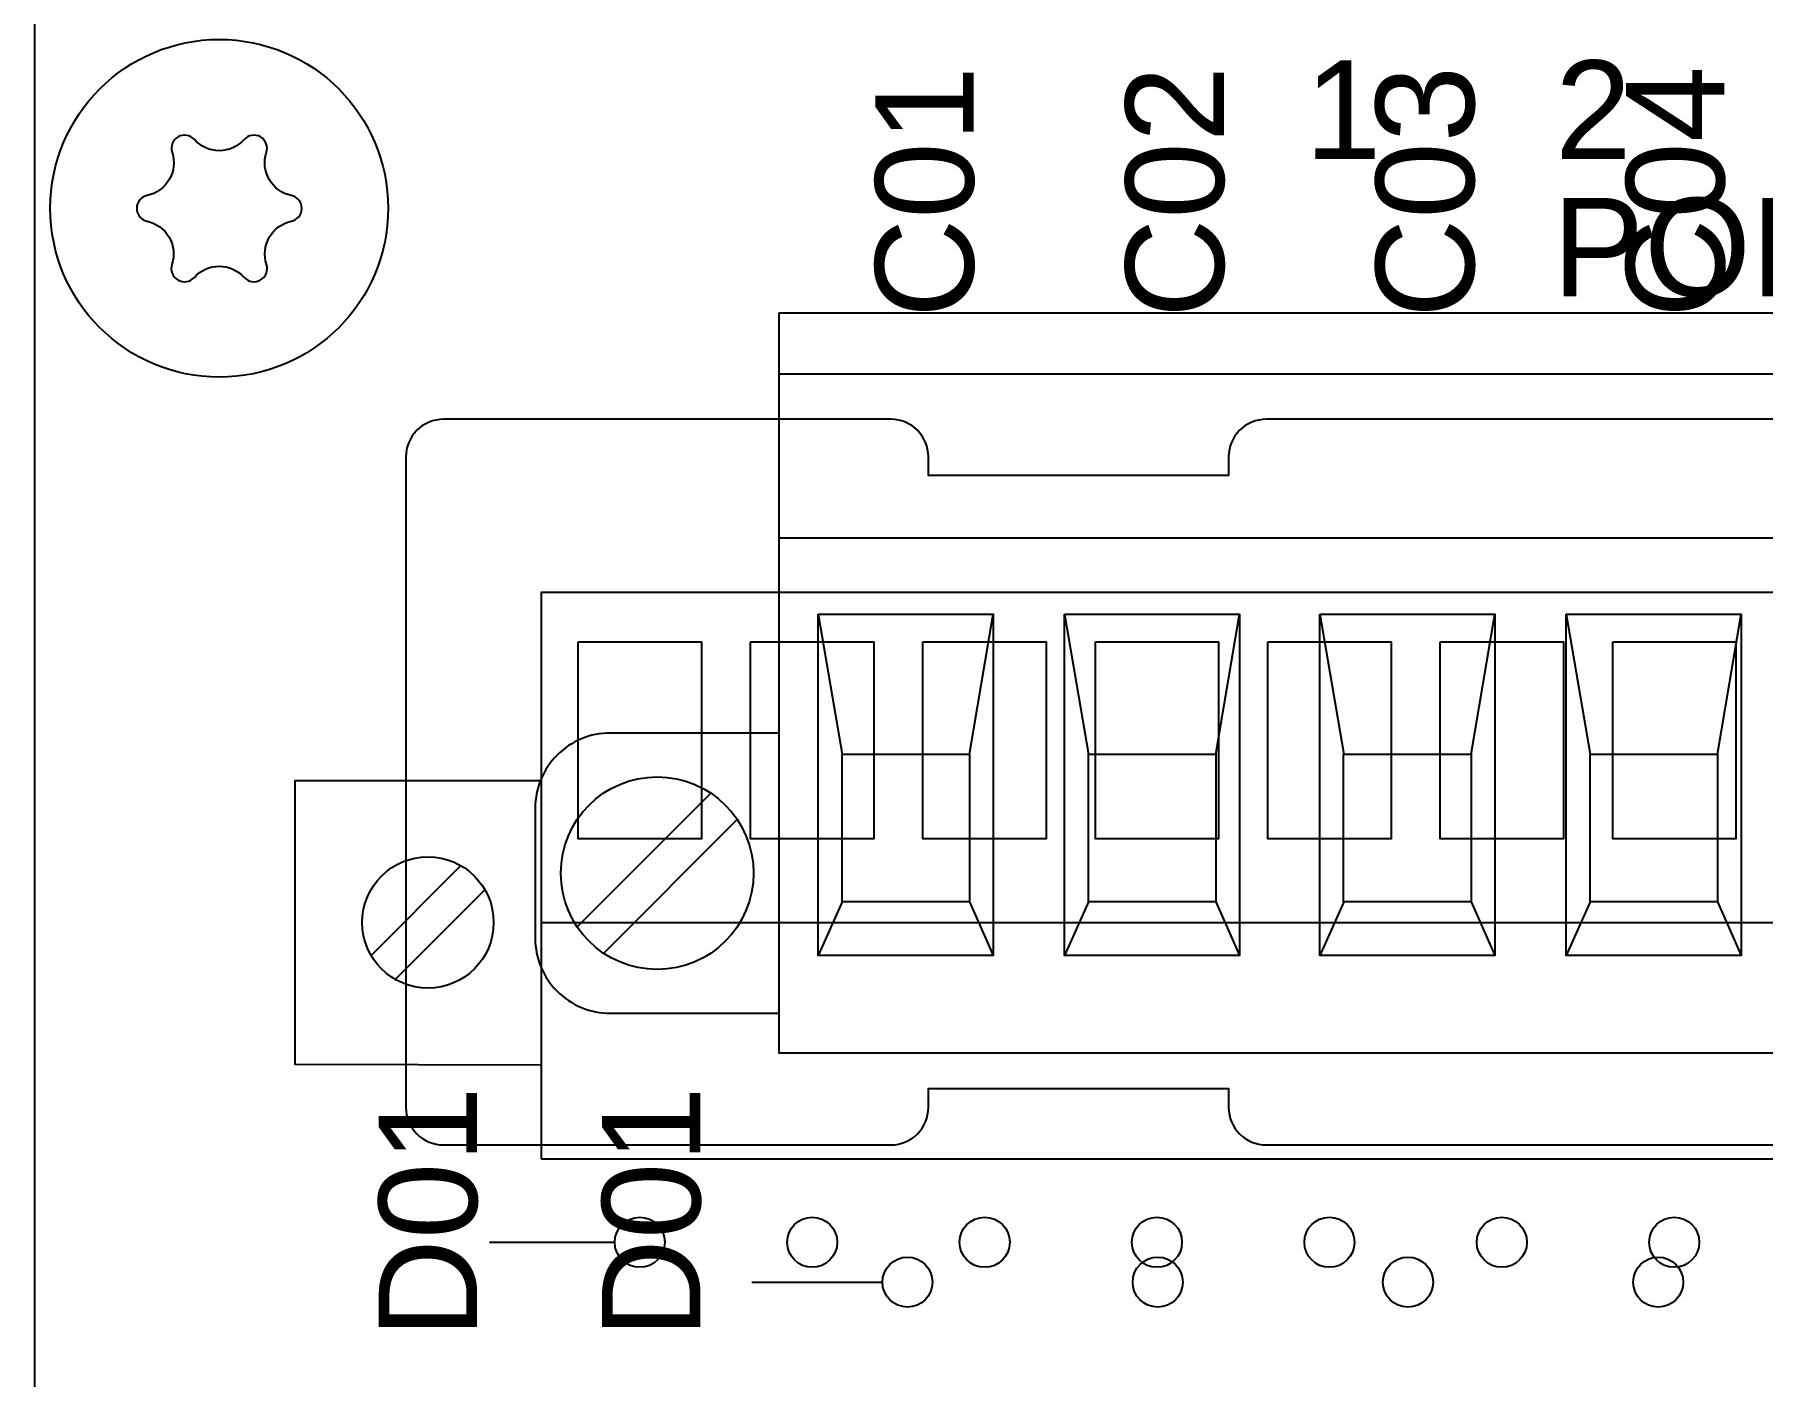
# Model space of a CAD drawing. Extents: x 0.3 to 23.7, y 0.2 to 17.8.
# Drawn here: x 17.606 to 18.987, y 4.277 to 5.349 of the extents above; entities that cross this region are included whole.
import ezdxf

# ---------------------------------------------------------------- set-up
doc = ezdxf.new("R2010")
doc.units = 0
doc.header["$MEASUREMENT"] = 0
for name, color, linetype in [('2_01__0-__EMPTY', 7, 'CONTINUOUS'), ('2_02__A-__SERIAL_COMMUNICA', 7, 'CONTINUOUS'), ('2_03__B-___3__DI___4__DO__', 7, 'CONTINUOUS'), ('2_04__1-___4__DI___4__DO_E', 7, 'CONTINUOUS'), ('2_05__C-___4__DI___4__DO_F', 7, 'CONTINUOUS'), ('2_06__D-___4__DI___3__DO_E', 7, 'CONTINUOUS'), ('2_07__2A___8__DO__ELECTROM', 7, 'CONTINUOUS'), ('2_08__2B___8__DO__ELECTROM', 7, 'CONTINUOUS'), ('2_09__2C___8__DO_ELECTROME', 7, 'CONTINUOUS'), ('2_10__2D___8__DO_ELECTROME', 7, 'CONTINUOUS'), ('2_11__2G___8__DO_ELECTROME', 7, 'CONTINUOUS'), ('2_12__3-___8__DI', 7, 'CONTINUOUS'), ('2_13__4-___14__DI', 7, 'CONTINUOUS'), ('2_14__5-___8__AI___20_MA_O', 7, 'CONTINUOUS'), ('2_15__6-___4__AI___4__AO__', 7, 'CONTINUOUS'), ('3_01__0-__EMPTY', 7, 'CONTINUOUS'), ('3_02__B-___3__DI___4__DO__', 7, 'CONTINUOUS'), ('3_03__1-___4__DI___4__DO_E', 7, 'CONTINUOUS'), ('3_04__C-___4__DI___4__DO_F', 7, 'CONTINUOUS'), ('3_05__D-___4__DI___3__DO_E', 7, 'CONTINUOUS'), ('3_06__2A___8__DO__ELECTROM', 7, 'CONTINUOUS'), ('3_07__2B___8__DO__ELECTROM', 7, 'CONTINUOUS'), ('3_08__2C___8__DO_ELECTROME', 7, 'CONTINUOUS'), ('3_09__2D___8__DO_ELECTROME', 7, 'CONTINUOUS'), ('3_10__2G___8__DO_ELECTROME', 7, 'CONTINUOUS'), ('3_11__3-___8__DI', 7, 'CONTINUOUS'), ('3_12__4-___14__DI', 7, 'CONTINUOUS'), ('3_13__5-___8__AI___20_MA_O', 7, 'CONTINUOUS'), ('3_14__6-___4__AI___4__AO__', 7, 'CONTINUOUS'), ('3_15__9-___10__RTD_INPUTS', 7, 'CONTINUOUS'), ('6_00_____DWG', 7, 'CONTINUOUS')]:
    doc.layers.add(name, color=color, linetype=linetype)
doc.styles.add('ARIAL', font='arial.ttf')

msp = doc.modelspace()

# ---------------------------------------------------------------- linework, layer by layer
at = {"layer": '3_01__0-__EMPTY'}
msp.add_lwpolyline([(19.5558, 5.0419), (18.5905, 5.0419, 0.414214), (18.5606, 5.012), (18.5606, 4.9969), (18.3206, 4.9969), (18.3206, 5.012, 0.414214), (18.2908, 5.0419), (17.933, 5.0419, 0.414973), (17.9031, 5.012), (17.9031, 4.4918, 0.414973), (17.933, 4.4619), (18.2908, 4.4619, 0.414214), (18.3206, 4.4918), (18.3206, 4.5069), (18.5606, 4.5069), (18.5606, 4.4918, 0.414214), (18.5905, 4.4619), (19.5558, 4.4619, 0.414214)], format="xyb", dxfattribs=at)
msp.add_lwpolyline([(18.1794, 4.3522), (18.2839, 4.3522)], dxfattribs=at)
for centre in [(18.3039, 4.3522), (18.5039, 4.3522), (18.7039, 4.3522), (18.9039, 4.3522)]:
    msp.add_circle(centre, 0.02, dxfattribs=at)
at = {"layer": '3_02__B-___3__DI___4__DO__'}
for points in [[(18.2014, 5.1271), (19.8014, 5.1271), (19.8014, 4.5351), (18.2014, 4.5351)], [(18.2326, 4.8862), (18.3725, 4.8862), (18.3725, 4.6133), (18.2326, 4.6133)], [(18.4295, 4.8862), (18.5693, 4.8862), (18.5693, 4.6133), (18.4295, 4.6133)], [(18.6335, 4.8862), (18.7733, 4.8862), (18.7733, 4.6133), (18.6335, 4.6133)], [(18.8303, 4.8862), (18.9702, 4.8862), (18.9702, 4.6133), (18.8303, 4.6133)], [(18.2517, 4.7742), (18.3535, 4.7742), (18.3535, 4.6562), (18.2517, 4.6562)], [(18.4485, 4.7742), (18.5504, 4.7742), (18.5504, 4.6562), (18.4485, 4.6562)], [(18.6525, 4.7742), (18.7544, 4.7742), (18.7544, 4.6562), (18.6525, 4.6562)], [(18.8494, 4.7742), (18.9512, 4.7742), (18.9512, 4.6562), (18.8494, 4.6562)]]:
    msp.add_lwpolyline(points, close=True, dxfattribs=at)
for points in [[(19.8014, 5.0781), (18.2014, 5.0781)], [(18.2014, 4.9472), (19.8014, 4.9472)], [(18.2326, 4.8862), (18.2517, 4.7742)], [(18.3535, 4.7742), (18.3725, 4.8862)], [(18.4295, 4.8862), (18.4486, 4.7742)], [(18.5504, 4.7742), (18.5693, 4.8862)], [(18.6335, 4.8862), (18.6526, 4.7742)], [(18.7544, 4.7742), (18.7733, 4.8862)], [(18.8303, 4.8862), (18.8494, 4.7742)], [(18.9512, 4.7742), (18.9702, 4.8862)], [(18.1467, 4.7431), (18.0399, 4.6363)], [(18.0611, 4.615), (18.1679, 4.7219)], [(18.2517, 4.6562), (18.2326, 4.6133)], [(18.3535, 4.6562), (18.3725, 4.6133)], [(18.4486, 4.6562), (18.4295, 4.6133)], [(18.5504, 4.6562), (18.5693, 4.6133)], [(18.6526, 4.6562), (18.6335, 4.6133)], [(18.7544, 4.6562), (18.7733, 4.6133)], [(18.8494, 4.6562), (18.8303, 4.6133)], [(18.9512, 4.6562), (18.9702, 4.6133)], [(18.1794, 4.3522), (18.2839, 4.3522)]]:
    msp.add_lwpolyline(points, dxfattribs=at)
msp.add_lwpolyline([(18.2014, 4.7911), (18.0664, 4.7911, 0.414214), (18.0064, 4.7311), (18.0064, 4.6271, 0.414214), (18.0664, 4.5671), (18.2014, 4.5671)], format="xyb", dxfattribs=at)
for centre, radius in [((18.1039, 4.6791), 0.077), ((18.3039, 4.3522), 0.02), ((18.5039, 4.3522), 0.02), ((18.7039, 4.3522), 0.02), ((18.9039, 4.3522), 0.02)]:
    msp.add_circle(centre, radius, dxfattribs=at)
at = {"layer": '3_03__1-___4__DI___4__DO_E'}
for points in [[(18.2014, 5.1271), (19.8014, 5.1271), (19.8014, 4.5351), (18.2014, 4.5351)], [(18.2326, 4.8862), (18.3725, 4.8862), (18.3725, 4.6133), (18.2326, 4.6133)], [(18.4295, 4.8862), (18.5693, 4.8862), (18.5693, 4.6133), (18.4295, 4.6133)], [(18.6335, 4.8862), (18.7733, 4.8862), (18.7733, 4.6133), (18.6335, 4.6133)], [(18.8303, 4.8862), (18.9702, 4.8862), (18.9702, 4.6133), (18.8303, 4.6133)], [(18.2517, 4.7742), (18.3535, 4.7742), (18.3535, 4.6562), (18.2517, 4.6562)], [(18.4485, 4.7742), (18.5504, 4.7742), (18.5504, 4.6562), (18.4485, 4.6562)], [(18.6525, 4.7742), (18.7544, 4.7742), (18.7544, 4.6562), (18.6525, 4.6562)], [(18.8494, 4.7742), (18.9512, 4.7742), (18.9512, 4.6562), (18.8494, 4.6562)]]:
    msp.add_lwpolyline(points, close=True, dxfattribs=at)
for points in [[(19.8014, 5.0781), (18.2014, 5.0781)], [(18.2014, 4.9472), (19.8014, 4.9472)], [(18.2326, 4.8862), (18.2517, 4.7742)], [(18.3535, 4.7742), (18.3725, 4.8862)], [(18.4295, 4.8862), (18.4486, 4.7742)], [(18.5504, 4.7742), (18.5693, 4.8862)], [(18.6335, 4.8862), (18.6526, 4.7742)], [(18.7544, 4.7742), (18.7733, 4.8862)], [(18.8303, 4.8862), (18.8494, 4.7742)], [(18.9512, 4.7742), (18.9702, 4.8862)], [(18.1467, 4.7431), (18.0399, 4.6363)], [(18.0611, 4.615), (18.1679, 4.7219)], [(18.2517, 4.6562), (18.2326, 4.6133)], [(18.3535, 4.6562), (18.3725, 4.6133)], [(18.4486, 4.6562), (18.4295, 4.6133)], [(18.5504, 4.6562), (18.5693, 4.6133)], [(18.6526, 4.6562), (18.6335, 4.6133)], [(18.7544, 4.6562), (18.7733, 4.6133)], [(18.8494, 4.6562), (18.8303, 4.6133)], [(18.9512, 4.6562), (18.9702, 4.6133)], [(18.1794, 4.3522), (18.2839, 4.3522)]]:
    msp.add_lwpolyline(points, dxfattribs=at)
msp.add_lwpolyline([(18.2014, 4.7911), (18.0664, 4.7911, 0.414214), (18.0064, 4.7311), (18.0064, 4.6271, 0.414214), (18.0664, 4.5671), (18.2014, 4.5671)], format="xyb", dxfattribs=at)
for centre, radius in [((18.1039, 4.6791), 0.077), ((18.3039, 4.3522), 0.02), ((18.5039, 4.3522), 0.02), ((18.7039, 4.3522), 0.02), ((18.9039, 4.3522), 0.02)]:
    msp.add_circle(centre, radius, dxfattribs=at)
at = {"layer": '3_04__C-___4__DI___4__DO_F'}
for points in [[(18.2014, 5.1271), (19.8014, 5.1271), (19.8014, 4.5351), (18.2014, 4.5351)], [(18.2326, 4.8862), (18.3725, 4.8862), (18.3725, 4.6133), (18.2326, 4.6133)], [(18.4295, 4.8862), (18.5693, 4.8862), (18.5693, 4.6133), (18.4295, 4.6133)], [(18.6335, 4.8862), (18.7733, 4.8862), (18.7733, 4.6133), (18.6335, 4.6133)], [(18.8303, 4.8862), (18.9702, 4.8862), (18.9702, 4.6133), (18.8303, 4.6133)], [(18.2517, 4.7742), (18.3535, 4.7742), (18.3535, 4.6562), (18.2517, 4.6562)], [(18.4485, 4.7742), (18.5504, 4.7742), (18.5504, 4.6562), (18.4485, 4.6562)], [(18.6525, 4.7742), (18.7544, 4.7742), (18.7544, 4.6562), (18.6525, 4.6562)], [(18.8494, 4.7742), (18.9512, 4.7742), (18.9512, 4.6562), (18.8494, 4.6562)]]:
    msp.add_lwpolyline(points, close=True, dxfattribs=at)
for points in [[(19.8014, 5.0781), (18.2014, 5.0781)], [(18.2014, 4.9472), (19.8014, 4.9472)], [(18.2326, 4.8862), (18.2517, 4.7742)], [(18.3535, 4.7742), (18.3725, 4.8862)], [(18.4295, 4.8862), (18.4486, 4.7742)], [(18.5504, 4.7742), (18.5693, 4.8862)], [(18.6335, 4.8862), (18.6526, 4.7742)], [(18.7544, 4.7742), (18.7733, 4.8862)], [(18.8303, 4.8862), (18.8494, 4.7742)], [(18.9512, 4.7742), (18.9702, 4.8862)], [(18.1467, 4.7431), (18.0399, 4.6363)], [(18.0611, 4.615), (18.1679, 4.7219)], [(18.2517, 4.6562), (18.2326, 4.6133)], [(18.3535, 4.6562), (18.3725, 4.6133)], [(18.4486, 4.6562), (18.4295, 4.6133)], [(18.5504, 4.6562), (18.5693, 4.6133)], [(18.6526, 4.6562), (18.6335, 4.6133)], [(18.7544, 4.6562), (18.7733, 4.6133)], [(18.8494, 4.6562), (18.8303, 4.6133)], [(18.9512, 4.6562), (18.9702, 4.6133)], [(18.1794, 4.3522), (18.2839, 4.3522)]]:
    msp.add_lwpolyline(points, dxfattribs=at)
msp.add_lwpolyline([(18.2014, 4.7911), (18.0664, 4.7911, 0.414214), (18.0064, 4.7311), (18.0064, 4.6271, 0.414214), (18.0664, 4.5671), (18.2014, 4.5671)], format="xyb", dxfattribs=at)
for centre, radius in [((18.1039, 4.6791), 0.077), ((18.3039, 4.3522), 0.02), ((18.5039, 4.3522), 0.02), ((18.7039, 4.3522), 0.02), ((18.9039, 4.3522), 0.02)]:
    msp.add_circle(centre, radius, dxfattribs=at)
at = {"layer": '3_05__D-___4__DI___3__DO_E'}
for points in [[(18.2014, 5.1271), (19.8014, 5.1271), (19.8014, 4.5351), (18.2014, 4.5351)], [(18.2326, 4.8862), (18.3725, 4.8862), (18.3725, 4.6133), (18.2326, 4.6133)], [(18.4295, 4.8862), (18.5693, 4.8862), (18.5693, 4.6133), (18.4295, 4.6133)], [(18.6335, 4.8862), (18.7733, 4.8862), (18.7733, 4.6133), (18.6335, 4.6133)], [(18.8303, 4.8862), (18.9702, 4.8862), (18.9702, 4.6133), (18.8303, 4.6133)], [(18.2517, 4.7742), (18.3535, 4.7742), (18.3535, 4.6562), (18.2517, 4.6562)], [(18.4485, 4.7742), (18.5504, 4.7742), (18.5504, 4.6562), (18.4485, 4.6562)], [(18.6525, 4.7742), (18.7544, 4.7742), (18.7544, 4.6562), (18.6525, 4.6562)], [(18.8494, 4.7742), (18.9512, 4.7742), (18.9512, 4.6562), (18.8494, 4.6562)]]:
    msp.add_lwpolyline(points, close=True, dxfattribs=at)
for points in [[(19.8014, 5.0781), (18.2014, 5.0781)], [(18.2014, 4.9472), (19.8014, 4.9472)], [(18.2326, 4.8862), (18.2517, 4.7742)], [(18.3535, 4.7742), (18.3725, 4.8862)], [(18.4295, 4.8862), (18.4486, 4.7742)], [(18.5504, 4.7742), (18.5693, 4.8862)], [(18.6335, 4.8862), (18.6526, 4.7742)], [(18.7544, 4.7742), (18.7733, 4.8862)], [(18.8303, 4.8862), (18.8494, 4.7742)], [(18.9512, 4.7742), (18.9702, 4.8862)], [(18.1467, 4.7431), (18.0399, 4.6363)], [(18.0611, 4.615), (18.1679, 4.7219)], [(18.2517, 4.6562), (18.2326, 4.6133)], [(18.3535, 4.6562), (18.3725, 4.6133)], [(18.4486, 4.6562), (18.4295, 4.6133)], [(18.5504, 4.6562), (18.5693, 4.6133)], [(18.6526, 4.6562), (18.6335, 4.6133)], [(18.7544, 4.6562), (18.7733, 4.6133)], [(18.8494, 4.6562), (18.8303, 4.6133)], [(18.9512, 4.6562), (18.9702, 4.6133)], [(18.1794, 4.3522), (18.2839, 4.3522)]]:
    msp.add_lwpolyline(points, dxfattribs=at)
msp.add_lwpolyline([(18.2014, 4.7911), (18.0664, 4.7911, 0.414214), (18.0064, 4.7311), (18.0064, 4.6271, 0.414214), (18.0664, 4.5671), (18.2014, 4.5671)], format="xyb", dxfattribs=at)
for centre, radius in [((18.1039, 4.6791), 0.077), ((18.3039, 4.3522), 0.02), ((18.5039, 4.3522), 0.02), ((18.7039, 4.3522), 0.02), ((18.9039, 4.3522), 0.02)]:
    msp.add_circle(centre, radius, dxfattribs=at)
at = {"layer": '3_06__2A___8__DO__ELECTROM'}
for points in [[(18.2014, 5.1271), (19.8014, 5.1271), (19.8014, 4.5351), (18.2014, 4.5351)], [(18.2326, 4.8862), (18.3725, 4.8862), (18.3725, 4.6133), (18.2326, 4.6133)], [(18.4295, 4.8862), (18.5693, 4.8862), (18.5693, 4.6133), (18.4295, 4.6133)], [(18.6335, 4.8862), (18.7733, 4.8862), (18.7733, 4.6133), (18.6335, 4.6133)], [(18.8303, 4.8862), (18.9702, 4.8862), (18.9702, 4.6133), (18.8303, 4.6133)], [(18.2517, 4.7742), (18.3535, 4.7742), (18.3535, 4.6562), (18.2517, 4.6562)], [(18.4485, 4.7742), (18.5504, 4.7742), (18.5504, 4.6562), (18.4485, 4.6562)], [(18.6525, 4.7742), (18.7544, 4.7742), (18.7544, 4.6562), (18.6525, 4.6562)], [(18.8494, 4.7742), (18.9512, 4.7742), (18.9512, 4.6562), (18.8494, 4.6562)]]:
    msp.add_lwpolyline(points, close=True, dxfattribs=at)
for points in [[(19.8014, 5.0781), (18.2014, 5.0781)], [(18.2014, 4.9472), (19.8014, 4.9472)], [(18.2326, 4.8862), (18.2517, 4.7742)], [(18.3535, 4.7742), (18.3725, 4.8862)], [(18.4295, 4.8862), (18.4486, 4.7742)], [(18.5504, 4.7742), (18.5693, 4.8862)], [(18.6335, 4.8862), (18.6526, 4.7742)], [(18.7544, 4.7742), (18.7733, 4.8862)], [(18.8303, 4.8862), (18.8494, 4.7742)], [(18.9512, 4.7742), (18.9702, 4.8862)], [(18.1467, 4.7431), (18.0399, 4.6363)], [(18.0611, 4.615), (18.1679, 4.7219)], [(18.2517, 4.6562), (18.2326, 4.6133)], [(18.3535, 4.6562), (18.3725, 4.6133)], [(18.4486, 4.6562), (18.4295, 4.6133)], [(18.5504, 4.6562), (18.5693, 4.6133)], [(18.6526, 4.6562), (18.6335, 4.6133)], [(18.7544, 4.6562), (18.7733, 4.6133)], [(18.8494, 4.6562), (18.8303, 4.6133)], [(18.9512, 4.6562), (18.9702, 4.6133)], [(18.1794, 4.3522), (18.2839, 4.3522)]]:
    msp.add_lwpolyline(points, dxfattribs=at)
msp.add_lwpolyline([(18.2014, 4.7911), (18.0664, 4.7911, 0.414214), (18.0064, 4.7311), (18.0064, 4.6271, 0.414214), (18.0664, 4.5671), (18.2014, 4.5671)], format="xyb", dxfattribs=at)
for centre, radius in [((18.1039, 4.6791), 0.077), ((18.3039, 4.3522), 0.02), ((18.5039, 4.3522), 0.02), ((18.7039, 4.3522), 0.02), ((18.9039, 4.3522), 0.02)]:
    msp.add_circle(centre, radius, dxfattribs=at)
at = {"layer": '3_07__2B___8__DO__ELECTROM'}
for points in [[(18.2014, 5.1271), (19.8014, 5.1271), (19.8014, 4.5351), (18.2014, 4.5351)], [(18.2326, 4.8862), (18.3725, 4.8862), (18.3725, 4.6133), (18.2326, 4.6133)], [(18.4295, 4.8862), (18.5693, 4.8862), (18.5693, 4.6133), (18.4295, 4.6133)], [(18.6335, 4.8862), (18.7733, 4.8862), (18.7733, 4.6133), (18.6335, 4.6133)], [(18.8303, 4.8862), (18.9702, 4.8862), (18.9702, 4.6133), (18.8303, 4.6133)], [(18.2517, 4.7742), (18.3535, 4.7742), (18.3535, 4.6562), (18.2517, 4.6562)], [(18.4485, 4.7742), (18.5504, 4.7742), (18.5504, 4.6562), (18.4485, 4.6562)], [(18.6525, 4.7742), (18.7544, 4.7742), (18.7544, 4.6562), (18.6525, 4.6562)], [(18.8494, 4.7742), (18.9512, 4.7742), (18.9512, 4.6562), (18.8494, 4.6562)]]:
    msp.add_lwpolyline(points, close=True, dxfattribs=at)
for points in [[(19.8014, 5.0781), (18.2014, 5.0781)], [(18.2014, 4.9472), (19.8014, 4.9472)], [(18.2326, 4.8862), (18.2517, 4.7742)], [(18.3535, 4.7742), (18.3725, 4.8862)], [(18.4295, 4.8862), (18.4486, 4.7742)], [(18.5504, 4.7742), (18.5693, 4.8862)], [(18.6335, 4.8862), (18.6526, 4.7742)], [(18.7544, 4.7742), (18.7733, 4.8862)], [(18.8303, 4.8862), (18.8494, 4.7742)], [(18.9512, 4.7742), (18.9702, 4.8862)], [(18.1467, 4.7431), (18.0399, 4.6363)], [(18.0611, 4.615), (18.1679, 4.7219)], [(18.2517, 4.6562), (18.2326, 4.6133)], [(18.3535, 4.6562), (18.3725, 4.6133)], [(18.4486, 4.6562), (18.4295, 4.6133)], [(18.5504, 4.6562), (18.5693, 4.6133)], [(18.6526, 4.6562), (18.6335, 4.6133)], [(18.7544, 4.6562), (18.7733, 4.6133)], [(18.8494, 4.6562), (18.8303, 4.6133)], [(18.9512, 4.6562), (18.9702, 4.6133)], [(18.1794, 4.3522), (18.2839, 4.3522)]]:
    msp.add_lwpolyline(points, dxfattribs=at)
msp.add_lwpolyline([(18.2014, 4.7911), (18.0664, 4.7911, 0.414214), (18.0064, 4.7311), (18.0064, 4.6271, 0.414214), (18.0664, 4.5671), (18.2014, 4.5671)], format="xyb", dxfattribs=at)
for centre, radius in [((18.1039, 4.6791), 0.077), ((18.3039, 4.3522), 0.02), ((18.5039, 4.3522), 0.02), ((18.7039, 4.3522), 0.02), ((18.9039, 4.3522), 0.02)]:
    msp.add_circle(centre, radius, dxfattribs=at)
at = {"layer": '3_08__2C___8__DO_ELECTROME'}
for points in [[(18.2014, 5.1271), (19.8014, 5.1271), (19.8014, 4.5351), (18.2014, 4.5351)], [(18.2326, 4.8862), (18.3725, 4.8862), (18.3725, 4.6133), (18.2326, 4.6133)], [(18.4295, 4.8862), (18.5693, 4.8862), (18.5693, 4.6133), (18.4295, 4.6133)], [(18.6335, 4.8862), (18.7733, 4.8862), (18.7733, 4.6133), (18.6335, 4.6133)], [(18.8303, 4.8862), (18.9702, 4.8862), (18.9702, 4.6133), (18.8303, 4.6133)], [(18.2517, 4.7742), (18.3535, 4.7742), (18.3535, 4.6562), (18.2517, 4.6562)], [(18.4485, 4.7742), (18.5504, 4.7742), (18.5504, 4.6562), (18.4485, 4.6562)], [(18.6525, 4.7742), (18.7544, 4.7742), (18.7544, 4.6562), (18.6525, 4.6562)], [(18.8494, 4.7742), (18.9512, 4.7742), (18.9512, 4.6562), (18.8494, 4.6562)]]:
    msp.add_lwpolyline(points, close=True, dxfattribs=at)
for points in [[(19.8014, 5.0781), (18.2014, 5.0781)], [(18.2014, 4.9472), (19.8014, 4.9472)], [(18.2326, 4.8862), (18.2517, 4.7742)], [(18.3535, 4.7742), (18.3725, 4.8862)], [(18.4295, 4.8862), (18.4486, 4.7742)], [(18.5504, 4.7742), (18.5693, 4.8862)], [(18.6335, 4.8862), (18.6526, 4.7742)], [(18.7544, 4.7742), (18.7733, 4.8862)], [(18.8303, 4.8862), (18.8494, 4.7742)], [(18.9512, 4.7742), (18.9702, 4.8862)], [(18.1467, 4.7431), (18.0399, 4.6363)], [(18.0611, 4.615), (18.1679, 4.7219)], [(18.2517, 4.6562), (18.2326, 4.6133)], [(18.3535, 4.6562), (18.3725, 4.6133)], [(18.4486, 4.6562), (18.4295, 4.6133)], [(18.5504, 4.6562), (18.5693, 4.6133)], [(18.6526, 4.6562), (18.6335, 4.6133)], [(18.7544, 4.6562), (18.7733, 4.6133)], [(18.8494, 4.6562), (18.8303, 4.6133)], [(18.9512, 4.6562), (18.9702, 4.6133)], [(18.1794, 4.3522), (18.2839, 4.3522)]]:
    msp.add_lwpolyline(points, dxfattribs=at)
msp.add_lwpolyline([(18.2014, 4.7911), (18.0664, 4.7911, 0.414214), (18.0064, 4.7311), (18.0064, 4.6271, 0.414214), (18.0664, 4.5671), (18.2014, 4.5671)], format="xyb", dxfattribs=at)
for centre, radius in [((18.1039, 4.6791), 0.077), ((18.3039, 4.3522), 0.02), ((18.5039, 4.3522), 0.02), ((18.7039, 4.3522), 0.02), ((18.9039, 4.3522), 0.02)]:
    msp.add_circle(centre, radius, dxfattribs=at)
at = {"layer": '3_09__2D___8__DO_ELECTROME'}
for points in [[(18.2014, 5.1271), (19.8014, 5.1271), (19.8014, 4.5351), (18.2014, 4.5351)], [(18.2326, 4.8862), (18.3725, 4.8862), (18.3725, 4.6133), (18.2326, 4.6133)], [(18.4295, 4.8862), (18.5693, 4.8862), (18.5693, 4.6133), (18.4295, 4.6133)], [(18.6335, 4.8862), (18.7733, 4.8862), (18.7733, 4.6133), (18.6335, 4.6133)], [(18.8303, 4.8862), (18.9702, 4.8862), (18.9702, 4.6133), (18.8303, 4.6133)], [(18.2517, 4.7742), (18.3535, 4.7742), (18.3535, 4.6562), (18.2517, 4.6562)], [(18.4485, 4.7742), (18.5504, 4.7742), (18.5504, 4.6562), (18.4485, 4.6562)], [(18.6525, 4.7742), (18.7544, 4.7742), (18.7544, 4.6562), (18.6525, 4.6562)], [(18.8494, 4.7742), (18.9512, 4.7742), (18.9512, 4.6562), (18.8494, 4.6562)]]:
    msp.add_lwpolyline(points, close=True, dxfattribs=at)
for points in [[(19.8014, 5.0781), (18.2014, 5.0781)], [(18.2014, 4.9472), (19.8014, 4.9472)], [(18.2326, 4.8862), (18.2517, 4.7742)], [(18.3535, 4.7742), (18.3725, 4.8862)], [(18.4295, 4.8862), (18.4486, 4.7742)], [(18.5504, 4.7742), (18.5693, 4.8862)], [(18.6335, 4.8862), (18.6526, 4.7742)], [(18.7544, 4.7742), (18.7733, 4.8862)], [(18.8303, 4.8862), (18.8494, 4.7742)], [(18.9512, 4.7742), (18.9702, 4.8862)], [(18.1467, 4.7431), (18.0399, 4.6363)], [(18.0611, 4.615), (18.1679, 4.7219)], [(18.2517, 4.6562), (18.2326, 4.6133)], [(18.3535, 4.6562), (18.3725, 4.6133)], [(18.4486, 4.6562), (18.4295, 4.6133)], [(18.5504, 4.6562), (18.5693, 4.6133)], [(18.6526, 4.6562), (18.6335, 4.6133)], [(18.7544, 4.6562), (18.7733, 4.6133)], [(18.8494, 4.6562), (18.8303, 4.6133)], [(18.9512, 4.6562), (18.9702, 4.6133)], [(18.1794, 4.3522), (18.2839, 4.3522)]]:
    msp.add_lwpolyline(points, dxfattribs=at)
msp.add_lwpolyline([(18.2014, 4.7911), (18.0664, 4.7911, 0.414214), (18.0064, 4.7311), (18.0064, 4.6271, 0.414214), (18.0664, 4.5671), (18.2014, 4.5671)], format="xyb", dxfattribs=at)
for centre, radius in [((18.1039, 4.6791), 0.077), ((18.3039, 4.3522), 0.02), ((18.5039, 4.3522), 0.02), ((18.7039, 4.3522), 0.02), ((18.9039, 4.3522), 0.02)]:
    msp.add_circle(centre, radius, dxfattribs=at)
at = {"layer": '3_10__2G___8__DO_ELECTROME'}
for points in [[(18.2014, 5.1271), (19.8014, 5.1271), (19.8014, 4.5351), (18.2014, 4.5351)], [(18.2326, 4.8862), (18.3725, 4.8862), (18.3725, 4.6133), (18.2326, 4.6133)], [(18.4295, 4.8862), (18.5693, 4.8862), (18.5693, 4.6133), (18.4295, 4.6133)], [(18.6335, 4.8862), (18.7733, 4.8862), (18.7733, 4.6133), (18.6335, 4.6133)], [(18.8303, 4.8862), (18.9702, 4.8862), (18.9702, 4.6133), (18.8303, 4.6133)], [(18.2517, 4.7742), (18.3535, 4.7742), (18.3535, 4.6562), (18.2517, 4.6562)], [(18.4485, 4.7742), (18.5504, 4.7742), (18.5504, 4.6562), (18.4485, 4.6562)], [(18.6525, 4.7742), (18.7544, 4.7742), (18.7544, 4.6562), (18.6525, 4.6562)], [(18.8494, 4.7742), (18.9512, 4.7742), (18.9512, 4.6562), (18.8494, 4.6562)]]:
    msp.add_lwpolyline(points, close=True, dxfattribs=at)
for points in [[(19.8014, 5.0781), (18.2014, 5.0781)], [(18.2014, 4.9472), (19.8014, 4.9472)], [(18.2326, 4.8862), (18.2517, 4.7742)], [(18.3535, 4.7742), (18.3725, 4.8862)], [(18.4295, 4.8862), (18.4486, 4.7742)], [(18.5504, 4.7742), (18.5693, 4.8862)], [(18.6335, 4.8862), (18.6526, 4.7742)], [(18.7544, 4.7742), (18.7733, 4.8862)], [(18.8303, 4.8862), (18.8494, 4.7742)], [(18.9512, 4.7742), (18.9702, 4.8862)], [(18.1467, 4.7431), (18.0399, 4.6363)], [(18.0611, 4.615), (18.1679, 4.7219)], [(18.2517, 4.6562), (18.2326, 4.6133)], [(18.3535, 4.6562), (18.3725, 4.6133)], [(18.4486, 4.6562), (18.4295, 4.6133)], [(18.5504, 4.6562), (18.5693, 4.6133)], [(18.6526, 4.6562), (18.6335, 4.6133)], [(18.7544, 4.6562), (18.7733, 4.6133)], [(18.8494, 4.6562), (18.8303, 4.6133)], [(18.9512, 4.6562), (18.9702, 4.6133)], [(18.1794, 4.3522), (18.2839, 4.3522)]]:
    msp.add_lwpolyline(points, dxfattribs=at)
msp.add_lwpolyline([(18.2014, 4.7911), (18.0664, 4.7911, 0.414214), (18.0064, 4.7311), (18.0064, 4.6271, 0.414214), (18.0664, 4.5671), (18.2014, 4.5671)], format="xyb", dxfattribs=at)
for centre, radius in [((18.1039, 4.6791), 0.077), ((18.3039, 4.3522), 0.02), ((18.5039, 4.3522), 0.02), ((18.7039, 4.3522), 0.02), ((18.9039, 4.3522), 0.02)]:
    msp.add_circle(centre, radius, dxfattribs=at)
at = {"layer": '3_11__3-___8__DI'}
for points in [[(18.2014, 5.1271), (19.8014, 5.1271), (19.8014, 4.5351), (18.2014, 4.5351)], [(18.2326, 4.8862), (18.3725, 4.8862), (18.3725, 4.6133), (18.2326, 4.6133)], [(18.4295, 4.8862), (18.5693, 4.8862), (18.5693, 4.6133), (18.4295, 4.6133)], [(18.6335, 4.8862), (18.7733, 4.8862), (18.7733, 4.6133), (18.6335, 4.6133)], [(18.8303, 4.8862), (18.9702, 4.8862), (18.9702, 4.6133), (18.8303, 4.6133)], [(18.2517, 4.7742), (18.3535, 4.7742), (18.3535, 4.6562), (18.2517, 4.6562)], [(18.4485, 4.7742), (18.5504, 4.7742), (18.5504, 4.6562), (18.4485, 4.6562)], [(18.6525, 4.7742), (18.7544, 4.7742), (18.7544, 4.6562), (18.6525, 4.6562)], [(18.8494, 4.7742), (18.9512, 4.7742), (18.9512, 4.6562), (18.8494, 4.6562)]]:
    msp.add_lwpolyline(points, close=True, dxfattribs=at)
for points in [[(19.8014, 5.0781), (18.2014, 5.0781)], [(18.2014, 4.9472), (19.8014, 4.9472)], [(18.2326, 4.8862), (18.2517, 4.7742)], [(18.3535, 4.7742), (18.3725, 4.8862)], [(18.4295, 4.8862), (18.4486, 4.7742)], [(18.5504, 4.7742), (18.5693, 4.8862)], [(18.6335, 4.8862), (18.6526, 4.7742)], [(18.7544, 4.7742), (18.7733, 4.8862)], [(18.8303, 4.8862), (18.8494, 4.7742)], [(18.9512, 4.7742), (18.9702, 4.8862)], [(18.1467, 4.7431), (18.0399, 4.6363)], [(18.0611, 4.615), (18.1679, 4.7219)], [(18.2517, 4.6562), (18.2326, 4.6133)], [(18.3535, 4.6562), (18.3725, 4.6133)], [(18.4486, 4.6562), (18.4295, 4.6133)], [(18.5504, 4.6562), (18.5693, 4.6133)], [(18.6526, 4.6562), (18.6335, 4.6133)], [(18.7544, 4.6562), (18.7733, 4.6133)], [(18.8494, 4.6562), (18.8303, 4.6133)], [(18.9512, 4.6562), (18.9702, 4.6133)], [(18.1794, 4.3522), (18.2839, 4.3522)]]:
    msp.add_lwpolyline(points, dxfattribs=at)
msp.add_lwpolyline([(18.2014, 4.7911), (18.0664, 4.7911, 0.414214), (18.0064, 4.7311), (18.0064, 4.6271, 0.414214), (18.0664, 4.5671), (18.2014, 4.5671)], format="xyb", dxfattribs=at)
for centre, radius in [((18.1039, 4.6791), 0.077), ((18.3039, 4.3522), 0.02), ((18.5039, 4.3522), 0.02), ((18.7039, 4.3522), 0.02), ((18.9039, 4.3522), 0.02)]:
    msp.add_circle(centre, radius, dxfattribs=at)
at = {"layer": '3_12__4-___14__DI'}
for points in [[(18.2014, 5.1271), (19.8014, 5.1271), (19.8014, 4.5351), (18.2014, 4.5351)], [(18.2326, 4.8862), (18.3725, 4.8862), (18.3725, 4.6133), (18.2326, 4.6133)], [(18.4295, 4.8862), (18.5693, 4.8862), (18.5693, 4.6133), (18.4295, 4.6133)], [(18.6335, 4.8862), (18.7733, 4.8862), (18.7733, 4.6133), (18.6335, 4.6133)], [(18.8303, 4.8862), (18.9702, 4.8862), (18.9702, 4.6133), (18.8303, 4.6133)], [(18.2517, 4.7742), (18.3535, 4.7742), (18.3535, 4.6562), (18.2517, 4.6562)], [(18.4485, 4.7742), (18.5504, 4.7742), (18.5504, 4.6562), (18.4485, 4.6562)], [(18.6525, 4.7742), (18.7544, 4.7742), (18.7544, 4.6562), (18.6525, 4.6562)], [(18.8494, 4.7742), (18.9512, 4.7742), (18.9512, 4.6562), (18.8494, 4.6562)]]:
    msp.add_lwpolyline(points, close=True, dxfattribs=at)
for points in [[(19.8014, 5.0781), (18.2014, 5.0781)], [(18.2014, 4.9472), (19.8014, 4.9472)], [(18.2326, 4.8862), (18.2517, 4.7742)], [(18.3535, 4.7742), (18.3725, 4.8862)], [(18.4295, 4.8862), (18.4486, 4.7742)], [(18.5504, 4.7742), (18.5693, 4.8862)], [(18.6335, 4.8862), (18.6526, 4.7742)], [(18.7544, 4.7742), (18.7733, 4.8862)], [(18.8303, 4.8862), (18.8494, 4.7742)], [(18.9512, 4.7742), (18.9702, 4.8862)], [(18.1467, 4.7431), (18.0399, 4.6363)], [(18.0611, 4.615), (18.1679, 4.7219)], [(18.2517, 4.6562), (18.2326, 4.6133)], [(18.3535, 4.6562), (18.3725, 4.6133)], [(18.4486, 4.6562), (18.4295, 4.6133)], [(18.5504, 4.6562), (18.5693, 4.6133)], [(18.6526, 4.6562), (18.6335, 4.6133)], [(18.7544, 4.6562), (18.7733, 4.6133)], [(18.8494, 4.6562), (18.8303, 4.6133)], [(18.9512, 4.6562), (18.9702, 4.6133)], [(18.1794, 4.3522), (18.2839, 4.3522)]]:
    msp.add_lwpolyline(points, dxfattribs=at)
msp.add_lwpolyline([(18.2014, 4.7911), (18.0664, 4.7911, 0.414214), (18.0064, 4.7311), (18.0064, 4.6271, 0.414214), (18.0664, 4.5671), (18.2014, 4.5671)], format="xyb", dxfattribs=at)
for centre, radius in [((18.1039, 4.6791), 0.077), ((18.3039, 4.3522), 0.02), ((18.5039, 4.3522), 0.02), ((18.7039, 4.3522), 0.02), ((18.9039, 4.3522), 0.02)]:
    msp.add_circle(centre, radius, dxfattribs=at)
at = {"layer": '3_13__5-___8__AI___20_MA_O'}
for points in [[(18.2014, 5.1271), (19.8014, 5.1271), (19.8014, 4.5351), (18.2014, 4.5351)], [(18.2326, 4.8862), (18.3725, 4.8862), (18.3725, 4.6133), (18.2326, 4.6133)], [(18.4295, 4.8862), (18.5693, 4.8862), (18.5693, 4.6133), (18.4295, 4.6133)], [(18.6335, 4.8862), (18.7733, 4.8862), (18.7733, 4.6133), (18.6335, 4.6133)], [(18.8303, 4.8862), (18.9702, 4.8862), (18.9702, 4.6133), (18.8303, 4.6133)], [(18.2517, 4.7742), (18.3535, 4.7742), (18.3535, 4.6562), (18.2517, 4.6562)], [(18.4485, 4.7742), (18.5504, 4.7742), (18.5504, 4.6562), (18.4485, 4.6562)], [(18.6525, 4.7742), (18.7544, 4.7742), (18.7544, 4.6562), (18.6525, 4.6562)], [(18.8494, 4.7742), (18.9512, 4.7742), (18.9512, 4.6562), (18.8494, 4.6562)]]:
    msp.add_lwpolyline(points, close=True, dxfattribs=at)
for points in [[(19.8014, 5.0781), (18.2014, 5.0781)], [(18.2014, 4.9472), (19.8014, 4.9472)], [(18.2326, 4.8862), (18.2517, 4.7742)], [(18.3535, 4.7742), (18.3725, 4.8862)], [(18.4295, 4.8862), (18.4486, 4.7742)], [(18.5504, 4.7742), (18.5693, 4.8862)], [(18.6335, 4.8862), (18.6526, 4.7742)], [(18.7544, 4.7742), (18.7733, 4.8862)], [(18.8303, 4.8862), (18.8494, 4.7742)], [(18.9512, 4.7742), (18.9702, 4.8862)], [(18.1467, 4.7431), (18.0399, 4.6363)], [(18.0611, 4.615), (18.1679, 4.7219)], [(18.2517, 4.6562), (18.2326, 4.6133)], [(18.3535, 4.6562), (18.3725, 4.6133)], [(18.4486, 4.6562), (18.4295, 4.6133)], [(18.5504, 4.6562), (18.5693, 4.6133)], [(18.6526, 4.6562), (18.6335, 4.6133)], [(18.7544, 4.6562), (18.7733, 4.6133)], [(18.8494, 4.6562), (18.8303, 4.6133)], [(18.9512, 4.6562), (18.9702, 4.6133)], [(18.1794, 4.3522), (18.2839, 4.3522)]]:
    msp.add_lwpolyline(points, dxfattribs=at)
msp.add_lwpolyline([(18.2014, 4.7911), (18.0664, 4.7911, 0.414214), (18.0064, 4.7311), (18.0064, 4.6271, 0.414214), (18.0664, 4.5671), (18.2014, 4.5671)], format="xyb", dxfattribs=at)
for centre, radius in [((18.1039, 4.6791), 0.077), ((18.3039, 4.3522), 0.02), ((18.5039, 4.3522), 0.02), ((18.7039, 4.3522), 0.02), ((18.9039, 4.3522), 0.02)]:
    msp.add_circle(centre, radius, dxfattribs=at)
at = {"layer": '3_14__6-___4__AI___4__AO__'}
for points in [[(18.2014, 5.1271), (19.8014, 5.1271), (19.8014, 4.5351), (18.2014, 4.5351)], [(18.2326, 4.8862), (18.3725, 4.8862), (18.3725, 4.6133), (18.2326, 4.6133)], [(18.4295, 4.8862), (18.5693, 4.8862), (18.5693, 4.6133), (18.4295, 4.6133)], [(18.6335, 4.8862), (18.7733, 4.8862), (18.7733, 4.6133), (18.6335, 4.6133)], [(18.8303, 4.8862), (18.9702, 4.8862), (18.9702, 4.6133), (18.8303, 4.6133)], [(18.2517, 4.7742), (18.3535, 4.7742), (18.3535, 4.6562), (18.2517, 4.6562)], [(18.4485, 4.7742), (18.5504, 4.7742), (18.5504, 4.6562), (18.4485, 4.6562)], [(18.6525, 4.7742), (18.7544, 4.7742), (18.7544, 4.6562), (18.6525, 4.6562)], [(18.8494, 4.7742), (18.9512, 4.7742), (18.9512, 4.6562), (18.8494, 4.6562)]]:
    msp.add_lwpolyline(points, close=True, dxfattribs=at)
for points in [[(19.8014, 5.0781), (18.2014, 5.0781)], [(18.2014, 4.9472), (19.8014, 4.9472)], [(18.2326, 4.8862), (18.2517, 4.7742)], [(18.3535, 4.7742), (18.3725, 4.8862)], [(18.4295, 4.8862), (18.4486, 4.7742)], [(18.5504, 4.7742), (18.5693, 4.8862)], [(18.6335, 4.8862), (18.6526, 4.7742)], [(18.7544, 4.7742), (18.7733, 4.8862)], [(18.8303, 4.8862), (18.8494, 4.7742)], [(18.9512, 4.7742), (18.9702, 4.8862)], [(18.1467, 4.7431), (18.0399, 4.6363)], [(18.0611, 4.615), (18.1679, 4.7219)], [(18.2517, 4.6562), (18.2326, 4.6133)], [(18.3535, 4.6562), (18.3725, 4.6133)], [(18.4486, 4.6562), (18.4295, 4.6133)], [(18.5504, 4.6562), (18.5693, 4.6133)], [(18.6526, 4.6562), (18.6335, 4.6133)], [(18.7544, 4.6562), (18.7733, 4.6133)], [(18.8494, 4.6562), (18.8303, 4.6133)], [(18.9512, 4.6562), (18.9702, 4.6133)], [(18.1794, 4.3522), (18.2839, 4.3522)]]:
    msp.add_lwpolyline(points, dxfattribs=at)
msp.add_lwpolyline([(18.2014, 4.7911), (18.0664, 4.7911, 0.414214), (18.0064, 4.7311), (18.0064, 4.6271, 0.414214), (18.0664, 4.5671), (18.2014, 4.5671)], format="xyb", dxfattribs=at)
for centre, radius in [((18.1039, 4.6791), 0.077), ((18.3039, 4.3522), 0.02), ((18.5039, 4.3522), 0.02), ((18.7039, 4.3522), 0.02), ((18.9039, 4.3522), 0.02)]:
    msp.add_circle(centre, radius, dxfattribs=at)
at = {"layer": '3_15__9-___10__RTD_INPUTS'}
for points in [[(18.0112, 4.4507), (20.0978, 4.4507), (20.0978, 4.9035), (18.0112, 4.9035)], [(18.0407, 4.8641), (18.1392, 4.8641), (18.1392, 4.7066), (18.0407, 4.7066)], [(18.1785, 4.8641), (18.277, 4.8641), (18.277, 4.7066), (18.1785, 4.7066)], [(18.3163, 4.8641), (18.4148, 4.8641), (18.4148, 4.7066), (18.3163, 4.7066)], [(18.4541, 4.8641), (18.5526, 4.8641), (18.5526, 4.7066), (18.4541, 4.7066)], [(18.5919, 4.8641), (18.6904, 4.8641), (18.6904, 4.7066), (18.5919, 4.7066)], [(18.7297, 4.8641), (18.8281, 4.8641), (18.8281, 4.7066), (18.7297, 4.7066)], [(18.8675, 4.8641), (18.9659, 4.8641), (18.9659, 4.7066), (18.8675, 4.7066)]]:
    msp.add_lwpolyline(points, close=True, dxfattribs=at)
for points in [[(18.0112, 4.7529), (17.8144, 4.7529), (17.8144, 4.5265), (18.0112, 4.5259)], [(17.9469, 4.6851), (17.8752, 4.6134)], [(17.8944, 4.5942), (17.9661, 4.6659)], [(18.0112, 4.6397), (20.0978, 4.6397)], [(17.97, 4.384), (18.07, 4.384)]]:
    msp.add_lwpolyline(points, dxfattribs=at)
for centre, radius in [((17.9207, 4.6397), 0.0525), ((18.09, 4.384), 0.02), ((18.2278, 4.384), 0.02), ((18.3656, 4.384), 0.02), ((18.5033, 4.384), 0.02), ((18.6411, 4.384), 0.02), ((18.7789, 4.384), 0.02), ((18.9167, 4.384), 0.02)]:
    msp.add_circle(centre, radius, dxfattribs=at)
at = {"layer": '6_00_____DWG'}
for points in [[(17.9705, 1.5688), (22.6358, 1.5688, 0.414214), (22.7146, 1.6476), (22.7146, 1.7361, -0.414214), (22.8327, 1.8543), (22.9213, 1.8543, 0.414214), (23, 1.933), (23, 8.4881, 0.414214), (22.9213, 8.5669), (22.8327, 8.5669, -0.414214), (22.7146, 8.685), (22.7146, 8.7735, 0.414214), (22.6358, 8.8523), (17.9705, 8.8523, 0.414214), (17.8917, 8.7735), (17.8917, 8.685, -0.414214), (17.7736, 8.5669), (17.685, 8.5669, 0.414214), (17.6063, 8.4881), (17.6063, 1.933, 0.414214), (17.685, 1.8543), (17.7736, 1.8543, -0.414214), (17.8917, 1.7361), (17.8917, 1.6476, 0.414214)], [(17.7939, 5.1874, -0.214133), (17.8115, 5.2002, 0.812603), (17.8115, 5.2208, -0.213359), (17.7939, 5.2335, -0.215316), (17.7916, 5.2552, 0.812603), (17.7737, 5.2655, -0.447788), (17.7341, 5.2655, 0.812603), (17.7162, 5.2552, -0.215316), (17.7139, 5.2335, -0.213359), (17.6963, 5.2208, 0.812603), (17.6963, 5.2002, -0.214133), (17.7139, 5.1874, -0.213673), (17.7161, 5.1658, 0.812603), (17.734, 5.1554, -0.214133), (17.7539, 5.1643, -0.214133), (17.7738, 5.1554, 0.812603), (17.7917, 5.1658, -0.213673)]]:
    msp.add_lwpolyline(points, format="xyb", close=True, dxfattribs=at)
msp.add_circle((17.7539, 5.2106), 0.135, dxfattribs=at)

# ---------------------------------------------------------------- texts
at = {"layer": '2_01__0-__EMPTY', "style": 'ARIAL'}
for s, p in [('C01', (18.3568, 5.1229)), ('C02', (18.5568, 5.1229)), ('C03', (18.7568, 5.1229)), ('C04', (18.9568, 5.1229))]:
    msp.add_text(s, height=0.07867, rotation=90, dxfattribs=at).set_placement(p)
at = {"layer": '2_02__A-__SERIAL_COMMUNICA', "style": 'ARIAL'}
for s, height, p in [('1', 0.0787, (18.6214, 5.2501)), ('2', 0.0787, (18.8214, 5.2501)), ('PORT 4A', 0.07867, (18.8193, 5.1402))]:
    msp.add_text(s, height=height, dxfattribs=at).set_placement(p)
at = {"layer": '2_03__B-___3__DI___4__DO__', "style": 'ARIAL'}
for s, p in [('C01', (18.3568, 5.1229)), ('C02', (18.5568, 5.1229)), ('C03', (18.7568, 5.1229)), ('C04', (18.9568, 5.1229))]:
    msp.add_text(s, height=0.07867, rotation=90, dxfattribs=at).set_placement(p)
at = {"layer": '2_04__1-___4__DI___4__DO_E', "style": 'ARIAL'}
for s, p in [('C01', (18.3568, 5.1229)), ('C02', (18.5568, 5.1229)), ('C03', (18.7568, 5.1229)), ('C04', (18.9568, 5.1229))]:
    msp.add_text(s, height=0.07867, rotation=90, dxfattribs=at).set_placement(p)
at = {"layer": '2_05__C-___4__DI___4__DO_F', "style": 'ARIAL'}
for s, p in [('C01', (18.3568, 5.1229)), ('C02', (18.5568, 5.1229)), ('C03', (18.7568, 5.1229)), ('C04', (18.9568, 5.1229))]:
    msp.add_text(s, height=0.07867, rotation=90, dxfattribs=at).set_placement(p)
at = {"layer": '2_06__D-___4__DI___3__DO_E', "style": 'ARIAL'}
for s, p in [('C01', (18.3568, 5.1229)), ('C02', (18.5568, 5.1229)), ('C03', (18.7568, 5.1229)), ('C04', (18.9568, 5.1229))]:
    msp.add_text(s, height=0.07867, rotation=90, dxfattribs=at).set_placement(p)
at = {"layer": '2_07__2A___8__DO__ELECTROM', "style": 'ARIAL'}
for s, p in [('C01', (18.3568, 5.1229)), ('C02', (18.5568, 5.1229)), ('C03', (18.7568, 5.1229)), ('C04', (18.9568, 5.1229))]:
    msp.add_text(s, height=0.07867, rotation=90, dxfattribs=at).set_placement(p)
at = {"layer": '2_08__2B___8__DO__ELECTROM', "style": 'ARIAL'}
for s, p in [('C01', (18.3568, 5.1229)), ('C02', (18.5568, 5.1229)), ('C03', (18.7568, 5.1229)), ('C04', (18.9568, 5.1229))]:
    msp.add_text(s, height=0.07867, rotation=90, dxfattribs=at).set_placement(p)
at = {"layer": '2_09__2C___8__DO_ELECTROME', "style": 'ARIAL'}
for s, p in [('C01', (18.3568, 5.1229)), ('C02', (18.5568, 5.1229)), ('C03', (18.7568, 5.1229)), ('C04', (18.9568, 5.1229))]:
    msp.add_text(s, height=0.07867, rotation=90, dxfattribs=at).set_placement(p)
at = {"layer": '2_10__2D___8__DO_ELECTROME', "style": 'ARIAL'}
for s, p in [('C01', (18.3568, 5.1229)), ('C02', (18.5568, 5.1229)), ('C03', (18.7568, 5.1229)), ('C04', (18.9568, 5.1229))]:
    msp.add_text(s, height=0.07867, rotation=90, dxfattribs=at).set_placement(p)
at = {"layer": '2_11__2G___8__DO_ELECTROME', "style": 'ARIAL'}
for s, p in [('C01', (18.3568, 5.1229)), ('C02', (18.5568, 5.1229)), ('C03', (18.7568, 5.1229)), ('C04', (18.9568, 5.1229))]:
    msp.add_text(s, height=0.07867, rotation=90, dxfattribs=at).set_placement(p)
at = {"layer": '2_12__3-___8__DI', "style": 'ARIAL'}
for s, p in [('C01', (18.3568, 5.1229)), ('C02', (18.5568, 5.1229)), ('C03', (18.7568, 5.1229)), ('C04', (18.9568, 5.1229))]:
    msp.add_text(s, height=0.07867, rotation=90, dxfattribs=at).set_placement(p)
at = {"layer": '2_13__4-___14__DI', "style": 'ARIAL'}
for s, p in [('C01', (18.3568, 5.1229)), ('C02', (18.5568, 5.1229)), ('C03', (18.7568, 5.1229)), ('C04', (18.9568, 5.1229))]:
    msp.add_text(s, height=0.07867, rotation=90, dxfattribs=at).set_placement(p)
at = {"layer": '2_14__5-___8__AI___20_MA_O', "style": 'ARIAL'}
for s, p in [('C01', (18.3568, 5.1229)), ('C02', (18.5568, 5.1229)), ('C03', (18.7568, 5.1229)), ('C04', (18.9568, 5.1229))]:
    msp.add_text(s, height=0.07867, rotation=90, dxfattribs=at).set_placement(p)
at = {"layer": '2_15__6-___4__AI___4__AO__', "style": 'ARIAL'}
for s, p in [('C01', (18.3568, 5.1229)), ('C02', (18.5568, 5.1229)), ('C03', (18.7568, 5.1229)), ('C04', (18.9568, 5.1229))]:
    msp.add_text(s, height=0.07867, rotation=90, dxfattribs=at).set_placement(p)
at = {"layer": '3_01__0-__EMPTY', "style": 'ARIAL'}
msp.add_text('D0', height=0.07867, rotation=90, dxfattribs=at).set_placement((18.1384, 4.3072))
at = {"layer": '3_02__B-___3__DI___4__DO__', "style": 'ARIAL'}
msp.add_text('D01', height=0.07867, rotation=90, dxfattribs=at).set_placement((18.1384, 4.3072))
at = {"layer": '3_03__1-___4__DI___4__DO_E', "style": 'ARIAL'}
msp.add_text('D01', height=0.07867, rotation=90, dxfattribs=at).set_placement((18.1384, 4.3072))
at = {"layer": '3_04__C-___4__DI___4__DO_F', "style": 'ARIAL'}
msp.add_text('D01', height=0.07867, rotation=90, dxfattribs=at).set_placement((18.1384, 4.3072))
at = {"layer": '3_05__D-___4__DI___3__DO_E', "style": 'ARIAL'}
msp.add_text('D01', height=0.07867, rotation=90, dxfattribs=at).set_placement((18.1384, 4.3072))
at = {"layer": '3_06__2A___8__DO__ELECTROM', "style": 'ARIAL'}
msp.add_text('D01', height=0.07867, rotation=90, dxfattribs=at).set_placement((18.1384, 4.3072))
at = {"layer": '3_07__2B___8__DO__ELECTROM', "style": 'ARIAL'}
msp.add_text('D01', height=0.07867, rotation=90, dxfattribs=at).set_placement((18.1384, 4.3072))
at = {"layer": '3_08__2C___8__DO_ELECTROME', "style": 'ARIAL'}
msp.add_text('D01', height=0.07867, rotation=90, dxfattribs=at).set_placement((18.1384, 4.3072))
at = {"layer": '3_09__2D___8__DO_ELECTROME', "style": 'ARIAL'}
msp.add_text('D01', height=0.07867, rotation=90, dxfattribs=at).set_placement((18.1384, 4.3072))
at = {"layer": '3_10__2G___8__DO_ELECTROME', "style": 'ARIAL'}
msp.add_text('D01', height=0.07867, rotation=90, dxfattribs=at).set_placement((18.1384, 4.3072))
at = {"layer": '3_11__3-___8__DI', "style": 'ARIAL'}
msp.add_text('D01', height=0.07867, rotation=90, dxfattribs=at).set_placement((18.1384, 4.3072))
at = {"layer": '3_12__4-___14__DI', "style": 'ARIAL'}
msp.add_text('D01', height=0.07867, rotation=90, dxfattribs=at).set_placement((18.1384, 4.3072))
at = {"layer": '3_13__5-___8__AI___20_MA_O', "style": 'ARIAL'}
msp.add_text('D01', height=0.07867, rotation=90, dxfattribs=at).set_placement((18.1384, 4.3072))
at = {"layer": '3_14__6-___4__AI___4__AO__', "style": 'ARIAL'}
msp.add_text('D01', height=0.07867, rotation=90, dxfattribs=at).set_placement((18.1384, 4.3072))
at = {"layer": '3_15__9-___10__RTD_INPUTS', "style": 'ARIAL'}
msp.add_text('D01', height=0.07867, rotation=90, dxfattribs=at).set_placement((17.96, 4.3072))

doc.saveas('drawing.dxf')
